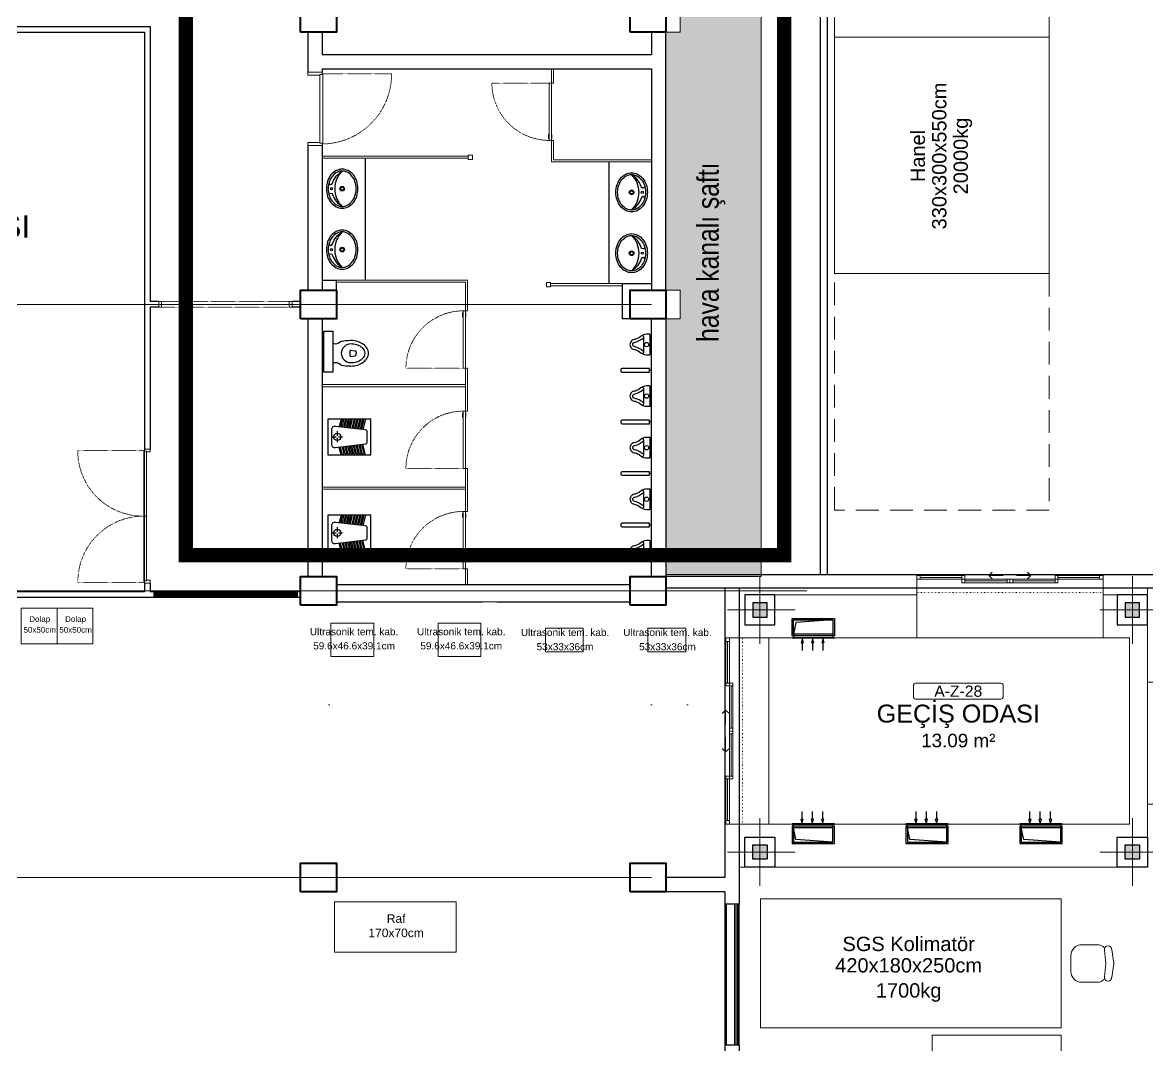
# Model space of a CAD drawing. Header units: centimetres. Extents: x 405464 to 563355, y 50011 to 66875.
# Drawn here: x 505060 to 506630, y 53285 to 54713 of the extents above; entities that cross this region are included whole.
import ezdxf
from ezdxf.enums import TextEntityAlignment as Align

# ---------------------------------------------------------------- set-up
doc = ezdxf.new("R2010")
doc.units = ezdxf.units.CM
for name, pattern in [('DASHDOT', [25.4, 12.7, -6.35, 0, -6.35]), ('DASHED2', [9.525, 6.35, -3.175]), ('DOT', [0.25, 0, -0.25])]:
    doc.linetypes.add(name, pattern=pattern)
doc.layers.get('0').update_dxf_attribs({"lineweight": 9})
doc.layers.add('-MH_Ad', color=1, linetype='Continuous', lineweight=9, true_color=0xff0000)
doc.layers.add('DV_alçıpanel_duvar_yeni', color=1, linetype='Continuous', lineweight=20, true_color=0xff0000)
for name, color, linetype, lineweight in [('0-KRCN-MİMARİ-220526', 8, 'Continuous', 9), ('A_Aks', 30, 'DASHDOT', 9), ('A_Arka', 8, 'Continuous', 9), ('A_Asma Tavan', 104, 'DOT', 9), ('A_Bölme-Ex', 33, 'Continuous', 13), ('A_celik', 1, 'Continuous', 25), ('A_Duvar-alçiplak', 3, 'Continuous', 30), ('A_Duvar-Ex', 2, 'Continuous', 30), ('A_Islak Hacim', 162, 'Continuous', 25), ('A_Kapı Doğrama-Ex', 32, 'Continuous', 15), ('A_Kolon', 6, 'Continuous', 40), ('A_Mahal', 254, 'Continuous', 9), ('D_Alcipan_YL', 13, 'BATTING', 13), ('D_Aluminyum', 140, 'Continuous', 18), ('M00_Mahal_No$0$MH_Alan', 51, 'Continuous', 9), ('MH_Alan', 51, 'Continuous', 9), ('TF_Cihaz', 20, 'Continuous', 13), ('TF_Mobilya', 142, 'Continuous', 9), ('TR_Genel', 251, 'Continuous', 9)]:
    doc.layers.add(name, color=color, linetype=linetype, lineweight=lineweight)
doc.layers.add('Em.K - FFU', color=2, linetype='Continuous')
doc.layers.add('TF_Cihaz_yazı', color=5, linetype='Continuous')
doc.styles.add('M00_Mahal_No$0$Kalin01', font='swissk.ttf')
doc.styles.add('M00_Mahal_No$0$Normal', font='swiss.ttf')
doc.styles.add('MAHAL', font='swissc.ttf')
doc.styles.add('MP_KAPI_POZ', font='arial.ttf')
doc.linetypes.add('BATTING', pattern='A,0.0001,-0.1,[134,ltypeshp.shx,S=0.1,R=0,X=-0.1,Y=0],-0.2,[134,ltypeshp.shx,S=0.1,R=180,X=0.1,Y=0],-0.1', length=0.4001)

# ---------------------------------------------------------------- blocks, each defined once
blk = doc.blocks.new('a_aks')
at = {"layer": 'A_Aks', "color": 8, "ltscale": 200}
for p, q in [((1130, 5308), (1130, -831.1)), ((1580, 5308), (1580, -831.1)), ((1630, 5308), (1630, -831.1)), ((2030, 5308), (2030, -831.1)), ((-743.4, 2057), (1580, 2057)), ((-743.4, 1657), (12633.6, 1657)), ((-743.4, 1257), (1580, 1257))]:
    blk.add_line(p, q, dxfattribs=at)
blk = doc.blocks.new('mahal')
at = {"color": 8, "style": 'MAHAL'}
blk.add_attdef('MAHALNO', text='', height=20, dxfattribs=at).set_placement((48.3, 6), align=Align.MIDDLE_LEFT)
blk = doc.blocks.new('mimari_yeni_durum')
at = {"layer": 'TR_Genel'}
h = blk.add_hatch(color=8, dxfattribs=at)
h.dxf.hatch_style = 1
h.paths.add_polyline_path([(1600, 2704), (1733, 2704), (1733, 1677), (1600, 1677), (1600, 2037), (1620, 2037), (1620, 2077), (1600, 2077), (1600, 2437), (1620, 2437), (1620, 2477), (1600, 2477)])
at = {"color": 8}
for p, q in [((1120, 2381), (1100, 2381)), ((1100, 2381), (1100, 2377)), ((1100, 2377), (1117, 2377)), ((1120, 2378), (1117, 2378)), ((1117, 2378), (1117, 2282)), ((1117, 2377), (1117, 2378)), ((1117, 2378), (1120, 2378)), ((1120, 2378), (1120, 2381)), ((1121, 2379), (1120, 2379)), ((1120, 2379), (1120, 2378)), ((1121, 2378), (1121, 2379)), ((1121, 2281), (1121, 2378)), ((1100, 2283), (1117, 2283)), ((1100, 2283), (1100, 2279)), ((1120, 2279), (1100, 2279)), ((1117, 2283), (1117, 2282)), ((1117, 2282), (1120, 2282)), ((1117, 2282), (1120, 2282)), ((1120, 2282), (1120, 2281)), ((1120, 2282), (1120, 2279)), ((1120, 2281), (1121, 2281)), ((1120, 2279), (1120, 2279)), ((871, 1852), (871, 1853)), ((871, 1853), (872, 1853)), ((872, 1855), (880, 1855)), ((872, 1852), (872, 1855)), ((872, 1853), (872, 1852)), ((880, 1855), (880, 1851)), ((871, 1670), (871, 1852)), ((872, 1852), (875, 1852)), ((875, 1852), (872, 1852)), ((875, 1852), (875, 1671)), ((875, 1851), (875, 1852)), ((880, 1851), (875, 1851)), ((871, 1761.5), (875, 1761.5)), ((872, 1670), (871, 1670)), ((875, 1671), (872, 1671)), ((872, 1671), (872, 1670)), ((875, 1671), (872, 1671)), ((872, 1671), (872, 1668)), ((872, 1668), (880, 1668)), ((872, 1668), (872, 1668)), ((880, 1672), (875, 1672)), ((875, 1672), (875, 1671)), ((880, 1672), (880, 1668))]:
    blk.add_line(p, q, dxfattribs=at)
at = {"color": 8, "linetype": 'DOT'}
for points in [[(1120, 2379), (1217, 2379)], [(872, 1853.1), (779.1, 1853.1)], [(872, 1668.9), (779.1, 1668.9)]]:
    blk.add_lwpolyline(points, dxfattribs=at)
for points in [[(1437, 2286, -0.414214), (1357, 2366), (1437, 2366)], [(1317, 2048, 0.414214), (1237, 1968), (1317, 1968)], [(1317, 1908, 0.414214), (1237, 1828), (1317, 1828)], [(1317, 1768, 0.414214), (1237, 1688), (1317, 1688)]]:
    blk.add_lwpolyline(points, format="xyb", dxfattribs=at)
at = {"color": 8, "ltscale": 10}
for points in [[(1437, 2366), (1437, 2286), (1440, 2286), (1440, 2366)], [(1317, 1968), (1317, 2048), (1320, 2048), (1320, 1968)], [(1317, 1828), (1317, 1908), (1320, 1908), (1320, 1828)], [(1317, 1688), (1317, 1768), (1320, 1768), (1320, 1688)]]:
    blk.add_lwpolyline(points, close=True, dxfattribs=at)
at = {"color": 8, "linetype": 'DOT'}
for centre, radius, start, end in [((1119.3, 2378.7), 97.7, 270.3491, 0.1699), ((869.7, 1852.2), 90.7, 179.4636, 270.799), ((870.6, 1669.9), 91.5, 89.7348, 180.6253)]:
    blk.add_arc(centre, radius, start, end, dxfattribs=at)
at = {"layer": 'A_Arka', "color": 8}
for points in [[(1437, 2288.8), (1436.2, 2288.8), (1436.2, 2294.2), (1437, 2294.2)], [(1440, 2288.8), (1440.8, 2288.8), (1440.8, 2294.2), (1440, 2294.2)], [(1317, 2045.2), (1316.2, 2045.2), (1316.2, 2039.8), (1317, 2039.8)], [(1320, 2045.2), (1320.8, 2045.2), (1320.8, 2039.8), (1320, 2039.8)], [(1317, 1905.2), (1316.2, 1905.2), (1316.2, 1899.8), (1317, 1899.8)], [(1320, 1905.2), (1320.8, 1905.2), (1320.8, 1899.8), (1320, 1899.8)], [(1317, 1765.2), (1316.2, 1765.2), (1316.2, 1759.8), (1317, 1759.8)], [(1320, 1765.2), (1320.8, 1765.2), (1320.8, 1759.8), (1320, 1759.8)]]:
    blk.add_lwpolyline(points, dxfattribs=at)
at = {"layer": 'A_Asma Tavan', "color": 8}
for p, q in [((1074, 2061), (896, 2061)), ((896, 2053), (1074, 2053))]:
    blk.add_line(p, q, dxfattribs=at)
at = {"layer": 'A_Bölme-Ex', "color": 8}
for p, q in [((1440, 2386), (1440, 2366)), ((1443, 2386), (1443, 2366)), ((1440, 2366), (1443, 2366)), ((1440, 2286), (1440, 2256)), ((1440, 2286), (1443, 2286)), ((1443, 2286), (1443, 2259)), ((1120, 2264), (1324, 2264)), ((1120, 2261), (1324, 2261)), ((1440, 2256), (1580, 2256)), ((1443, 2259), (1580, 2259)), ((1140, 2091), (1323, 2091)), ((1323, 2091), (1323, 2048)), ((1140, 2088), (1320, 2088)), ((1320, 2088), (1320, 2048)), ((1439, 2086), (1539, 2086)), ((1439, 2083), (1539, 2083)), ((1320, 2048), (1323, 2048)), ((1320, 1968), (1320, 1908)), ((1320, 1968), (1323, 1968)), ((1323, 1968), (1323, 1908)), ((1120, 1945), (1320, 1945)), ((1120, 1942), (1320, 1942)), ((1320, 1908), (1323, 1908)), ((1320, 1828), (1320, 1768)), ((1320, 1828), (1323, 1828)), ((1323, 1828), (1323, 1768)), ((1120, 1802), (1320, 1802)), ((1120, 1799), (1320, 1799)), ((1320, 1768), (1323, 1768)), ((1320, 1688), (1320, 1666)), ((1320, 1688), (1323, 1688)), ((1323, 1688), (1323, 1666))]:
    blk.add_line(p, q, dxfattribs=at)
for points in [[(1324, 2259.5), (1330, 2259.5), (1330, 2265.5), (1324, 2265.5)], [(1433, 2081.5), (1439, 2081.5), (1439, 2087.5), (1433, 2087.5)]]:
    blk.add_lwpolyline(points, close=True, dxfattribs=at)
at = {"layer": 'A_Duvar-alçiplak', "color": 8}
for p, q in [((1815, 2763), (1815, 1680)), ((1825, 2763), (1825, 1680)), ((50, 2445), (880, 2445)), ((50, 2437), (872, 2437)), ((872, 2437), (872, 1855)), ((880, 2445), (880, 2061)), ((1100, 2437), (1100, 2381)), ((1100, 2280), (1100, 2077)), ((892, 2061), (880, 2061)), ((1090, 2061), (1078, 2061)), ((880, 2053), (880, 1855)), ((892, 2053), (880, 2053)), ((1090, 2053), (1078, 2053)), ((1100, 2037), (1100, 1677)), ((872, 1668), (872, 1656)), ((880, 1668), (880, 1656)), ((1600, 1680), (2802.5, 1680)), ((872, 1656), (50, 1656)), ((885, 1656), (880, 1656)), ((885, 1656), (885, 1648)), ((1090, 1656), (1085, 1656)), ((1085, 1656), (1085, 1648)), ((1600, 1661.5), (2802.5, 1661.5)), ((1682, 1661.5), (1682, 1257)), ((1702, 1661.5), (1702, 1220)), ((885, 1648), (598, 1648)), ((1090, 1648), (1085, 1648)), ((1140, 1642), (1344, 1642)), ((1364, 1642), (1550, 1642)), ((1682, 1257), (1600, 1257)), ((1682, 1237), (1600, 1237)), ((1682, 1237), (1682, 1220)), ((1702, 1220), (1682, 1220)), ((1702, 1023), (1682, 1023)), ((1682, 1023), (1682, 877)), ((1702, 1023), (1702, 77))]:
    blk.add_line(p, q, dxfattribs=at)
at = {"layer": 'A_Duvar-Ex', "color": 8}
for p, q in [((1120, 2437), (1120, 2406)), ((1580, 2437), (1580, 2406)), ((1600, 2077), (1600, 2437)), ((1120, 2406), (1580, 2406)), ((1120, 2386), (1120, 2381)), ((1120, 2386), (1580, 2386)), ((1580, 2386), (1580, 2077)), ((1120, 2280), (1120, 2077)), ((1120, 2091), (1140, 2091)), ((1140, 2077), (1140, 2091)), ((1539, 2086), (1580, 2086)), ((1539, 2086), (1539, 2037)), ((1120, 2037), (1120, 1677)), ((1550, 2037), (1539, 2037)), ((1580, 1677), (1580, 2037)), ((1600, 2037), (1600, 1677)), ((1140, 1666), (1550, 1666))]:
    blk.add_line(p, q, dxfattribs=at)
at = {"layer": 'A_Islak Hacim', "color": 8}
for p, q in [((1180, 2261), (1180, 2091)), ((1520, 2256), (1520, 2086)), ((1577, 2015.3), (1572.6, 2015.3)), ((1578, 1987.8), (1578, 2014.3)), ((1572.6, 1986.8), (1577, 1986.8)), ((1537, 1965.5), (1537, 1964.5)), ((1577, 1967.5), (1539, 1967.5)), ((1577, 1962.5), (1577, 1967.5)), ((1580, 1965), (1577, 1965)), ((1539, 1962.5), (1577, 1962.5)), ((1577, 1943.3), (1572.6, 1943.3)), ((1578, 1915.8), (1578, 1942.3)), ((1572.6, 1914.8), (1577, 1914.8)), ((1146.6, 1897), (1143.9, 1886.2)), ((1180.6, 1897), (1176.9, 1882.2)), ((1537, 1893.5), (1537, 1892.5)), ((1577, 1895.5), (1539, 1895.5)), ((1539, 1890.5), (1577, 1890.5)), ((1577, 1890.5), (1577, 1895.5)), ((1580, 1893), (1577, 1893)), ((1134.4, 1872.1), (1139.8, 1872.1)), ((1141.1, 1879.9), (1141.1, 1873.6)), ((1141.1, 1870.8), (1141.1, 1864.5)), ((1142.7, 1872.1), (1148.3, 1872.1)), ((1577, 1871.3), (1572.6, 1871.3)), ((1578, 1843.8), (1578, 1870.3)), ((1146.6, 1847), (1143.9, 1857.8)), ((1180.6, 1847), (1176.9, 1861.8)), ((1572.6, 1842.8), (1577, 1842.8)), ((1577, 1823.5), (1539, 1823.5)), ((1577, 1818.5), (1577, 1823.5)), ((1537, 1821.5), (1537, 1820.5)), ((1539, 1818.5), (1577, 1818.5)), ((1580, 1821), (1577, 1821)), ((1577, 1799.3), (1572.6, 1799.3)), ((1578, 1771.8), (1578, 1798.3)), ((1146.6, 1763), (1143.9, 1752.2)), ((1180.6, 1763), (1176.9, 1748.2)), ((1572.6, 1770.8), (1577, 1770.8)), ((1141.1, 1745.9), (1141.1, 1739.6)), ((1537, 1749.5), (1537, 1748.5)), ((1577, 1751.5), (1539, 1751.5)), ((1539, 1746.5), (1577, 1746.5)), ((1577, 1746.5), (1577, 1751.5)), ((1580, 1749), (1577, 1749)), ((1134.4, 1738.1), (1139.8, 1738.1)), ((1141.1, 1736.8), (1141.1, 1730.5)), ((1142.7, 1738.1), (1148.3, 1738.1)), ((1180.6, 1713), (1176.9, 1727.8)), ((1146.6, 1713), (1143.9, 1723.8)), ((1577, 1727.3), (1572.6, 1727.3)), ((1578, 1699.8), (1578, 1726.3)), ((1572.6, 1698.8), (1577, 1698.8))]:
    blk.add_line(p, q, dxfattribs=at)
at = {"layer": 'A_Islak Hacim', "color": 8, "ltscale": 3}
for p, q in [((1146.8, 2005.3), (1142.9, 2003)), ((1159.2, 1993.1), (1166.3, 1992.4)), ((1159.2, 1984.5), (1166.3, 1985.2)), ((1167.6, 1990.9), (1167.6, 1988.8)), ((1167.6, 1986.7), (1167.6, 1988.8)), ((1146.8, 1972.3), (1142.9, 1974.6))]:
    blk.add_line(p, q, dxfattribs=at)
at = {"layer": 'A_Islak Hacim', "color": 8}
for points in [[(1148, 2245.7, 0.119068), (1139.8, 2243.8, 0.10477), (1132.4, 2237.8, 0.089357), (1127.7, 2229.2, 0.080856), (1126, 2218.5, 0.080856), (1127.7, 2207.8, 0.089357), (1132.4, 2199.2, 0.10477), (1139.8, 2193.2, 0.119068), (1148, 2191.2, 0.119068), (1156.2, 2193.2, 0.10477), (1163.6, 2199.2, 0.089357), (1168.3, 2207.8, 0.080856), (1170, 2218.5, 0.080856), (1168.3, 2229.2, 0.089357), (1163.6, 2237.8, 0.10477), (1156.2, 2243.8, 0.119068)], [(1148, 2243.2, 0.119068), (1141, 2241.6, 0.10477), (1134.4, 2236.2, 0.089357), (1130.1, 2228.4, 0.080856), (1128.5, 2218.5, 0.080856), (1130.1, 2208.6, 0.089357), (1134.4, 2200.8, 0.10477), (1141, 2195.4, 0.119068), (1148, 2193.7, 0.119068), (1155, 2195.4, 0.10477), (1161.6, 2200.8, 0.089357), (1165.9, 2208.6, 0.080856), (1167.5, 2218.5, 0.080856), (1165.9, 2228.4, 0.089357), (1161.6, 2236.2, 0.10477), (1155, 2241.6, 0.119068)], [(1552, 2240.8, -0.119068), (1560.2, 2238.8, -0.10477), (1567.6, 2232.8, -0.089357), (1572.3, 2224.2, -0.080856), (1574, 2213.5, -0.080856), (1572.3, 2202.8, -0.089357), (1567.6, 2194.2, -0.10477), (1560.2, 2188.2, -0.119068), (1552, 2186.3, -0.119068), (1543.8, 2188.2, -0.10477), (1536.4, 2194.2, -0.089357), (1531.7, 2202.8, -0.080856), (1530, 2213.5, -0.080856), (1531.7, 2224.2, -0.089357), (1536.4, 2232.8, -0.10477), (1543.8, 2238.8, -0.119068)], [(1552, 2238.3, -0.119068), (1559, 2236.6, -0.10477), (1565.6, 2231.2, -0.089357), (1569.9, 2223.4, -0.080856), (1571.5, 2213.5, -0.080856), (1569.9, 2203.6, -0.089357), (1565.6, 2195.8, -0.10477), (1559, 2190.4, -0.119068), (1552, 2188.8, -0.119068), (1545, 2190.4, -0.10477), (1538.4, 2195.8, -0.089357), (1534.1, 2203.6, -0.080856), (1532.5, 2213.5, -0.080856), (1534.1, 2223.4, -0.089357), (1538.4, 2231.2, -0.10477), (1545, 2236.6, -0.119068)], [(1148, 2160.7, 0.119068), (1139.8, 2158.8, 0.10477), (1132.4, 2152.8, 0.089357), (1127.7, 2144.2, 0.080856), (1126, 2133.5, 0.080856), (1127.7, 2122.8, 0.089357), (1132.4, 2114.2, 0.10477), (1139.8, 2108.2, 0.119068), (1148, 2106.2, 0.119068), (1156.2, 2108.2, 0.10477), (1163.6, 2114.2, 0.089357), (1168.3, 2122.8, 0.080856), (1170, 2133.5, 0.080856), (1168.3, 2144.2, 0.089357), (1163.6, 2152.8, 0.10477), (1156.2, 2158.8, 0.119068)], [(1148, 2158.2, 0.119068), (1141, 2156.6, 0.10477), (1134.4, 2151.2, 0.089357), (1130.1, 2143.4, 0.080856), (1128.5, 2133.5, 0.080856), (1130.1, 2123.6, 0.089357), (1134.4, 2115.8, 0.10477), (1141, 2110.4, 0.119068), (1148, 2108.7, 0.119068), (1155, 2110.4, 0.10477), (1161.6, 2115.8, 0.089357), (1165.9, 2123.6, 0.080856), (1167.5, 2133.5, 0.080856), (1165.9, 2143.4, 0.089357), (1161.6, 2151.2, 0.10477), (1155, 2156.6, 0.119068)], [(1552, 2155.8, -0.119068), (1560.2, 2153.8, -0.10477), (1567.6, 2147.8, -0.089357), (1572.3, 2139.2, -0.080856), (1574, 2128.5, -0.080856), (1572.3, 2117.8, -0.089357), (1567.6, 2109.2, -0.10477), (1560.2, 2103.2, -0.119068), (1552, 2101.3, -0.119068), (1543.8, 2103.2, -0.10477), (1536.4, 2109.2, -0.089357), (1531.7, 2117.8, -0.080856), (1530, 2128.5, -0.080856), (1531.7, 2139.2, -0.089357), (1536.4, 2147.8, -0.10477), (1543.8, 2153.8, -0.119068)], [(1552, 2153.3, -0.119068), (1559, 2151.6, -0.10477), (1565.6, 2146.2, -0.089357), (1569.9, 2138.4, -0.080856), (1571.5, 2128.5, -0.080856), (1569.9, 2118.6, -0.089357), (1565.6, 2110.8, -0.10477), (1559, 2105.4, -0.119068), (1552, 2103.8, -0.119068), (1545, 2105.4, -0.10477), (1538.4, 2110.8, -0.089357), (1534.1, 2118.6, -0.080856), (1532.5, 2128.5, -0.080856), (1534.1, 2138.4, -0.089357), (1538.4, 2146.2, -0.10477), (1545, 2151.6, -0.119068)], [(1133, 1862.1, 0.449642), (1138.6, 1857.2), (1180.4, 1862.2, 0.379651), (1183, 1865.2), (1183, 1878.8, 0.379651), (1180.4, 1881.8), (1138.6, 1886.8, 0.449642), (1133, 1881.9)], [(1133, 1728.1, 0.449642), (1138.6, 1723.2), (1180.4, 1728.2, 0.379651), (1183, 1731.2), (1183, 1744.8, 0.379651), (1180.4, 1747.8), (1138.6, 1752.8, 0.449642), (1133, 1747.9)]]:
    blk.add_lwpolyline(points, format="xyb", close=True, dxfattribs=at)
for points in [[(1129.5, 2226.5, 0.795694), (1134.6, 2226.5, -0.172994), (1148, 2243.2, -0.172994)], [(1570.5, 2221.5, -0.795694), (1565.4, 2221.5, 0.172994), (1552, 2238.3, 0.172994)], [(1129.5, 2210.5, -0.795694), (1134.6, 2210.5, 0.172994), (1148, 2193.7, 0.172994)], [(1570.5, 2205.5, 0.795694), (1565.4, 2205.5, -0.172994), (1552, 2188.8, -0.172994)], [(1129.5, 2141.5, 0.795694), (1134.6, 2141.5, -0.172994), (1148, 2158.2, -0.172994)], [(1570.5, 2136.5, -0.795694), (1565.4, 2136.5, 0.172994), (1552, 2153.3, 0.172994)], [(1129.5, 2125.5, -0.795694), (1134.6, 2125.5, 0.172994), (1148, 2108.7, 0.172994)], [(1570.5, 2120.5, 0.795694), (1565.4, 2120.5, -0.172994), (1552, 2103.8, -0.172994)], [(1572.6, 2015.3, 0.176543), (1564.9, 2012.4, -0.10376), (1556.8, 2008.1, 0.414214), (1549.7, 2001, 0.414214), (1556.8, 1993.9, -0.10376), (1564.9, 1989.6, 0.176543), (1572.6, 1986.8)], [(1568, 1991.9, 0.12243), (1556.8, 1997.9, -0.414214), (1553.7, 2001, -0.414214), (1556.8, 2004.1, 0.12243), (1568, 2010.1, 0.274464)], [(1566.6, 2013.7, -0.35204), (1568.3, 2013.1, -0.014112), (1568.5, 2011.1, -0.011619), (1568.7, 2006.9, -0.00824), (1568.8, 2001, -0.00824), (1568.7, 1995.1, -0.011619), (1568.5, 1990.9, -0.014112), (1568.3, 1988.9, -0.35204), (1566.6, 1988.3)], [(1572.6, 1943.3, 0.176543), (1564.9, 1940.4, -0.10376), (1556.8, 1936.1, 0.414214), (1549.7, 1929, 0.414214), (1556.8, 1921.9, -0.10376), (1564.9, 1917.6, 0.176543), (1572.6, 1914.8)], [(1568, 1919.9, 0.12243), (1556.8, 1925.9, -0.414214), (1553.7, 1929, -0.414214), (1556.8, 1932.1, 0.12243), (1568, 1938.1, 0.274464)], [(1566.6, 1941.7, -0.35204), (1568.3, 1941.1, -0.014112), (1568.5, 1939.1, -0.011619), (1568.7, 1934.9, -0.00824), (1568.8, 1929, -0.00824), (1568.7, 1923.1, -0.011619), (1568.5, 1918.9, -0.014112), (1568.3, 1916.9, -0.35204), (1566.6, 1916.3)], [(1147.8, 1885.7), (1150.1, 1894.8, 0.845474), (1148.1, 1895.2), (1145.8, 1886)], [(1151.7, 1885.3), (1154.1, 1894.8, 0.845474), (1152.1, 1895.2), (1149.7, 1885.5)], [(1155.5, 1884.8), (1158.1, 1894.8, 0.845474), (1156.1, 1895.2), (1153.6, 1885)], [(1159.4, 1884.3), (1162.1, 1894.8, 0.845474), (1160.1, 1895.2), (1157.5, 1884.6)], [(1163.3, 1883.9), (1166.1, 1894.8, 0.845474), (1164.1, 1895.2), (1161.4, 1884.1)], [(1167.2, 1883.4), (1170.1, 1894.8, 0.845474), (1168.1, 1895.2), (1165.2, 1883.6)], [(1171.1, 1882.9), (1174.1, 1894.8, 0.845474), (1172.1, 1895.2), (1169.1, 1883.2)], [(1175, 1882.5), (1178.1, 1894.8, 0.845474), (1176.1, 1895.2), (1173, 1882.7)], [(1572.6, 1871.3, 0.176543), (1564.9, 1868.4, -0.10376), (1556.8, 1864.1, 0.414214), (1549.7, 1857, 0.414214), (1556.8, 1849.9, -0.10376), (1564.9, 1845.6, 0.176543), (1572.6, 1842.8)], [(1566.6, 1869.7, -0.35204), (1568.3, 1869.1, -0.014112), (1568.5, 1867.1, -0.011619), (1568.7, 1862.9, -0.00824), (1568.8, 1857, -0.00824), (1568.7, 1851.1, -0.011619), (1568.5, 1846.9, -0.014112), (1568.3, 1844.9, -0.35204), (1566.6, 1844.3)], [(1147.8, 1858.3), (1150.1, 1849.2, -0.845474), (1148.1, 1848.8), (1145.8, 1858)], [(1151.7, 1858.7), (1154.1, 1849.2, -0.845474), (1152.1, 1848.8), (1149.7, 1858.5)], [(1155.5, 1859.2), (1158.1, 1849.2, -0.845474), (1156.1, 1848.8), (1153.6, 1859)], [(1159.4, 1859.7), (1162.1, 1849.2, -0.845474), (1160.1, 1848.8), (1157.5, 1859.4)], [(1163.3, 1860.1), (1166.1, 1849.2, -0.845474), (1164.1, 1848.8), (1161.4, 1859.9)], [(1167.2, 1860.6), (1170.1, 1849.2, -0.845474), (1168.1, 1848.8), (1165.2, 1860.4)], [(1171.1, 1861.1), (1174.1, 1849.2, -0.845474), (1172.1, 1848.8), (1169.1, 1860.8)], [(1175, 1861.5), (1178.1, 1849.2, -0.845474), (1176.1, 1848.8), (1173, 1861.3)], [(1568, 1847.9, 0.12243), (1556.8, 1853.9, -0.414214), (1553.7, 1857, -0.414214), (1556.8, 1860.1, 0.12243), (1568, 1866.1, 0.274464)], [(1572.6, 1799.3, 0.176543), (1564.9, 1796.4, -0.10376), (1556.8, 1792.1, 0.414214), (1549.7, 1785, 0.414214), (1556.8, 1777.9, -0.10376), (1564.9, 1773.6, 0.176543), (1572.6, 1770.8)], [(1568, 1775.9, 0.12243), (1556.8, 1781.9, -0.414214), (1553.7, 1785, -0.414214), (1556.8, 1788.1, 0.12243), (1568, 1794.1, 0.274464)], [(1566.6, 1797.7, -0.35204), (1568.3, 1797.1, -0.014112), (1568.5, 1795.1, -0.011619), (1568.7, 1790.9, -0.00824), (1568.8, 1785, -0.00824), (1568.7, 1779.1, -0.011619), (1568.5, 1774.9, -0.014112), (1568.3, 1772.9, -0.35204), (1566.6, 1772.3)], [(1147.8, 1751.7), (1150.1, 1760.8, 0.845474), (1148.1, 1761.2), (1145.8, 1752)], [(1151.7, 1751.3), (1154.1, 1760.8, 0.845474), (1152.1, 1761.2), (1149.7, 1751.5)], [(1155.5, 1750.8), (1158.1, 1760.8, 0.845474), (1156.1, 1761.2), (1153.6, 1751)], [(1159.4, 1750.3), (1162.1, 1760.8, 0.845474), (1160.1, 1761.2), (1157.5, 1750.6)], [(1163.3, 1749.9), (1166.1, 1760.8, 0.845474), (1164.1, 1761.2), (1161.4, 1750.1)], [(1167.2, 1749.4), (1170.1, 1760.8, 0.845474), (1168.1, 1761.2), (1165.2, 1749.6)], [(1171.1, 1748.9), (1174.1, 1760.8, 0.845474), (1172.1, 1761.2), (1169.1, 1749.2)], [(1175, 1748.5), (1178.1, 1760.8, 0.845474), (1176.1, 1761.2), (1173, 1748.7)], [(1175, 1727.5), (1178.1, 1715.2, -0.845474), (1176.1, 1714.8), (1173, 1727.3)], [(1147.8, 1724.3), (1150.1, 1715.2, -0.845474), (1148.1, 1714.8), (1145.8, 1724)], [(1151.7, 1724.7), (1154.1, 1715.2, -0.845474), (1152.1, 1714.8), (1149.7, 1724.5)], [(1155.5, 1725.2), (1158.1, 1715.2, -0.845474), (1156.1, 1714.8), (1153.6, 1725)], [(1159.4, 1725.7), (1162.1, 1715.2, -0.845474), (1160.1, 1714.8), (1157.5, 1725.4)], [(1163.3, 1726.1), (1166.1, 1715.2, -0.845474), (1164.1, 1714.8), (1161.4, 1725.9)], [(1167.2, 1726.6), (1170.1, 1715.2, -0.845474), (1168.1, 1714.8), (1165.2, 1726.4)], [(1171.1, 1727.1), (1174.1, 1715.2, -0.845474), (1172.1, 1714.8), (1169.1, 1726.8)], [(1572.6, 1727.3, 0.176543), (1564.9, 1724.4, -0.10376), (1556.8, 1720.1, 0.414214), (1549.7, 1713, 0.414214), (1556.8, 1705.9, -0.10376), (1564.9, 1701.6, 0.176543), (1572.6, 1698.8)], [(1568, 1703.9, 0.12243), (1556.8, 1709.9, -0.414214), (1553.7, 1713, -0.414214), (1556.8, 1716.1, 0.12243), (1568, 1722.1, 0.274464)], [(1566.6, 1725.7, -0.35204), (1568.3, 1725.1, -0.014112), (1568.5, 1723.1, -0.011619), (1568.7, 1718.9, -0.00824), (1568.8, 1713, -0.00824), (1568.7, 1707.1, -0.011619), (1568.5, 1702.9, -0.014112), (1568.3, 1700.9, -0.35204), (1566.6, 1700.3)]]:
    blk.add_lwpolyline(points, format="xyb", dxfattribs=at)
at = {"layer": 'A_Islak Hacim', "color": 8, "ltscale": 0.5}
blk.add_lwpolyline([(1135, 2019.6), (1135, 1962.5), (1122.6, 1962.5), (1122.6, 2019.6)], close=True, dxfattribs=at)
at = {"layer": 'A_Islak Hacim', "color": 8}
for points in [[(1128, 1897), (1128, 1847), (1188, 1847), (1188, 1897)], [(1128, 1763), (1128, 1713), (1188, 1713), (1188, 1763)]]:
    blk.add_lwpolyline(points, close=True, dxfattribs=at)
for centre, radius in [((1133.1, 2218.5), 1.5), ((1148, 2218.5), 3.25), ((1148, 2218.5), 2.25), ((1552, 2213.5), 3.25), ((1552, 2213.5), 2.25), ((1566.9, 2213.5), 1.5), ((1148, 2133.5), 3.25), ((1148, 2133.5), 2.25), ((1133.1, 2133.5), 1.5), ((1552, 2128.5), 3.25), ((1552, 2128.5), 2.25), ((1566.9, 2128.5), 1.5), ((1573, 2001), 3), ((1573, 1929), 3), ((1141.2, 1872), 5), ((1573, 1857), 3), ((1573, 1785), 3), ((1141.2, 1738), 5), ((1573, 1713), 3)]:
    blk.add_circle(centre, radius, dxfattribs=at)
for centre, radius, start, end in [((1172.4, 2218.5), 34.8, 134.5864, 225.4136), ((1527.6, 2213.5), 34.8, 314.5864, 45.4136), ((1172.4, 2133.5), 34.8, 134.5864, 225.4136), ((1527.6, 2128.5), 34.8, 314.5864, 45.4136), ((1577, 2014.3), 1, 0, 90), ((1577, 1987.8), 1, 270, 0), ((1539, 1965.5), 2, 90, 180), ((1539, 1964.5), 2, 180, 270), ((1577, 1942.3), 1, 0, 90), ((1577, 1915.8), 1, 270, 0), ((1539, 1893.5), 2, 90, 180), ((1539, 1892.5), 2, 180, 270), ((1577, 1870.3), 1, 0, 90), ((1577, 1843.8), 1, 270, 0), ((1539, 1821.5), 2, 90, 180), ((1539, 1820.5), 2, 180, 270), ((1577, 1798.3), 1, 0, 90), ((1577, 1771.8), 1, 270, 0), ((1539, 1749.5), 2, 90, 180), ((1539, 1748.5), 2, 180, 270), ((1577, 1726.3), 1, 0, 90), ((1577, 1699.8), 1, 270, 0)]:
    blk.add_arc(centre, radius, start, end, dxfattribs=at)
at = {"layer": 'A_Islak Hacim', "color": 8, "ltscale": 3}
for centre, radius, start, end in [((1139, 2009.9), 7.87, 239.5698, 300.0732), ((1160.9, 1927.7), 78.8, 90.7773, 100.282), ((1159.8, 1988.8), 13, 90, 270), ((1159.8, 1971.5), 35.1, 73.6118, 90), ((1159.8, 1971.5), 30.3, 73.6118, 90), ((1162.3, 1980), 21.5, 54.6252, 73.6118), ((1162.3, 1980), 26.2, 54.6252, 73.6118), ((1166.2, 1985.4), 14.8, 30.2593, 54.6252), ((1166.2, 1985.4), 19.6, 30.2593, 54.6252), ((1172, 1988.8), 12.8, 0, 30.2593), ((1178.5, 1988.8), 19.9, 174.0625, 180), ((1178.5, 1988.8), 19.9, 180, 185.9375), ((1169.2, 1989.8), 10.6, 165.9055, 174.0625), ((1169.2, 1987.8), 10.6, 185.9375, 194.0945), ((1163.4, 1991.2), 4.59, 148.7773, 165.9055), ((1163.4, 1986.4), 4.59, 194.0945, 211.2227), ((1159.8, 1993.4), 0.423, 90, 148.7773), ((1159.8, 1984.2), 0.423, 211.2227, 270), ((1166.1, 1990.9), 1.5, 0, 84.1495), ((1166.1, 1986.7), 1.5, 275.8505, 0), ((1162.3, 1997.6), 21.5, 286.3882, 305.3748), ((1166.2, 1992.2), 14.8, 305.3748, 329.7407), ((1166.2, 1992.2), 19.6, 305.3748, 329.7407), ((1172, 1988.8), 8.05, 0, 30.2593), ((1172, 1988.8), 8.05, 329.7407, 0), ((1172, 1988.8), 12.8, 329.7407, 0), ((1138.9, 1967.6), 8, 60.1887, 119.5568), ((1160.9, 2049.9), 78.8, 259.718, 269.2227), ((1159.8, 2006.1), 30.3, 270, 286.3882), ((1159.8, 2006.1), 35.1, 270, 286.3882), ((1162.3, 1997.6), 26.2, 286.3882, 305.3748)]:
    blk.add_arc(centre, radius, start, end, dxfattribs=at)
at = {"layer": 'A_Kapı Doğrama-Ex', "color": 8}
for points in [[(892, 2061), (896, 2061), (896, 2053), (892, 2053)], [(1074, 2061), (1078, 2061), (1078, 2053), (1074, 2053)]]:
    blk.add_lwpolyline(points, close=True, dxfattribs=at)
at = {"layer": 'A_Kolon', "color": 8}
for points in [[(1090, 2437), (1090, 2477), (1140, 2477), (1140, 2437), (1090, 2437)], [(1550, 2437), (1550, 2477), (1600, 2477), (1600, 2437), (1550, 2437)], [(1090, 2037), (1090, 2077), (1140, 2077), (1140, 2037), (1090, 2037)], [(1550, 2037), (1550, 2077), (1600, 2077), (1600, 2037), (1550, 2037)], [(1090, 1637), (1090, 1677), (1140, 1677), (1140, 1637), (1090, 1637)], [(1550, 1637), (1550, 1677), (1600, 1677), (1600, 1637), (1550, 1637)], [(1090, 1237), (1090, 1277), (1140, 1277), (1140, 1237), (1090, 1237)], [(1550, 1237), (1550, 1277), (1600, 1277), (1600, 1237), (1550, 1237)]]:
    blk.add_lwpolyline(points, dxfattribs=at)
at = {"layer": 'TR_Genel', "color": 8}
blk.add_lwpolyline([(1600, 2704), (1733, 2704), (1733, 1677), (1600, 1677), (1600, 2037), (1620, 2037), (1620, 2077), (1600, 2077), (1600, 2437), (1620, 2437), (1620, 2477), (1600, 2477), (1600, 2704)], dxfattribs=at)
at = {"layer": 'A_Aks', "color": 8}
blk.add_blockref('a_aks', (0, 0), dxfattribs=at)
at = {"layer": 'A_Mahal', "color": 8}
ref = blk.add_blockref('mahal', (1667.6, 1932.3), dxfattribs=dict(at, xscale=1.500000000000046, yscale=1.500000000000046, zscale=1.500000000000046, rotation=90))
ref.add_attrib('MAHALNO', 'hava kanalı şaftı', dxfattribs={"layer": '0', "color": 1, "height": 30, "rotation": 90, "style": 'MAHAL'}).set_placement((1658.6, 2004.7), align=Align.MIDDLE_LEFT)
blk = doc.blocks.new('görüş_sis_üretim_alanı')
at = {"color": 8}
for p, q in [((571.4, 1106.2), (550.2, 1106.2)), ((592.1, 1099.5), (595.2, 1080)), ((535.2, 1091.2), (535.2, 1068.8)), ((584, 1079.9), (582.1, 1098.6)), ((583.9, 1079.9), (582.1, 1098.6)), ((582.1, 1061.3), (584, 1079.9)), ((582.1, 1061.3), (583.9, 1079.9)), ((595.2, 1079.9), (592.1, 1060.3)), ((595.2, 1080), (595.2, 1080)), ((595.2, 1080), (595.2, 1079.9)), ((595.2, 1079.9), (595.2, 1079.9)), ((595.2, 1079.9), (595.2, 1079.9)), ((550.2, 1053.8), (565.3, 1053.8)), ((565.3, 1053.8), (571.4, 1053.8))]:
    blk.add_line(p, q, dxfattribs=at)
for centre, start, end in [((550.2, 1091.2), 89.9358, 179.9358), ((571.4, 1091.2), 42.9893, 90.047), ((550.2, 1068.8), 180.0642, 270.0642), ((571.4, 1068.8), 269.9532, 316.7734)]:
    blk.add_arc(centre, 15, start, end, dxfattribs=at)
for centre, major_axis, start_param, end_param in [((587, 1099.5), (-5.07, 0), -1.570796, 0), ((587.1, 1099.5), (-5.07, 0), -0.386815, 0), ((587.1, 1099.5), (-5.07, 0), 0, 0.193216), ((587, 1099.5), (-5.07, 0), 0, 0.193216), ((587, 1099.5), (-5.07, 0), 3.141593, 4.712389), ((587.1, 1060.3), (5.07, 0), 2.948377, 3.141593), ((587, 1060.3), (5.07, 0), 2.948377, 3.141593), ((587.1, 1060.3), (5.07, 0), -3.141593, -2.777625), ((587, 1060.3), (5.07, 0), 3.141593, 4.712389), ((587, 1060.3), (5.07, 0), -1.570796, 0)]:
    blk.add_ellipse(centre, major_axis=major_axis, ratio=0.992782, start_param=start_param, end_param=end_param, dxfattribs=at)
at = {"layer": 'TF_Cihaz', "color": 8}
for points in [[(521.7, 990), (521.7, 1170), (101.7, 1170), (101.7, 990)], [(521.7, 910), (521.7, 980), (341.7, 980), (341.7, 910)]]:
    blk.add_lwpolyline(points, close=True, dxfattribs=at)
at = {"layer": 'TF_Mobilya', "color": 8}
blk.add_lwpolyline([(712, 1302.5), (712, 1472.5), (642, 1472.5), (642, 1302.5)], close=True, dxfattribs=at)
at = {"layer": 'TF_Cihaz_yazı', "color": 8, "style": 'MP_KAPI_POZ'}
for s, p in [('SGS Kolimatör', (308.7, 1107.3)), ('420x180x250cm', (308.7, 1077.4)), ('1700kg', (308.7, 1042.4))]:
    blk.add_text(s, height=20, dxfattribs=at).set_placement(p, align=Align.MIDDLE_CENTER)
blk = doc.blocks.new('M00_Mahal_No$0$MHL')
at = {"color": 0, "linetype": 'ByBlock', "lineweight": -2}
blk.add_lwpolyline([(-100, -5), (-100, -30, 0.414214), (-95, -35), (95, -35, 0.414214), (100, -30), (100, -5, 0.414214), (95, 0), (-95, 0, 0.414214)], format="xyb", close=True, dxfattribs=at)
for tag, height, style, p in [('MAHALNO', 25, 'M00_Mahal_No$0$Kalin01', (0, -17.5)), ('MAHALADI', 40, 'M00_Mahal_No$0$Normal', (0, -67.5))]:
    blk.add_attdef(tag, text='', height=height, dxfattribs=dict(at, style=style)).set_placement(p, align=Align.MIDDLE_CENTER)
at = {"layer": 'M00_Mahal_No$0$MH_Alan', "style": 'M00_Mahal_No$0$Normal'}
blk.add_attdef('ALAN', text='', height=40, dxfattribs=at).set_placement((0, -127.5), align=Align.MIDDLE_CENTER)
blk = doc.blocks.new('A$C17b1b0ad')
at = {"layer": 'MH_Alan', "color": 8}
for points in [[(50, 1656), (872, 1656), (872, 2437), (50, 2437)], [(1743.5, 1591.5), (2247, 1591.5), (2247, 1331.5), (1743.5, 1331.5)]]:
    blk.add_lwpolyline(points, close=True, dxfattribs=at)
for points in [[(1682, 877), (1682, 1237), (1550, 1237), (1550, 1277), (1600, 1277), (1600, 1257), (1682, 1257), (1682, 1661.5), (1600, 1661.5), (1600, 1637), (1550, 1637), (1550, 1642), (1140, 1642), (1140, 1637), (1090, 1637), (1090, 1648), (50, 1648), (50, 57)], [(3656.5, 88), (3656.5, 1645.5), (3656.5, 1645.5), (3656.5, 1661.5), (2857.5, 1661.5), (2857.5, 1632.8), (2802.5, 1632.8), (2802.5, 1661.5), (2272, 1661.5), (2272, 1271.5), (1702, 1271.5), (1702, 950)]]:
    blk.add_lwpolyline(points, dxfattribs=at)
at = {"layer": '-MH_Ad', "color": 8}
ref = blk.add_blockref('M00_Mahal_No$0$MHL', (414.3, 2218.6), dxfattribs=dict(at, xscale=0.7839999999999999, yscale=0.7839999999999999, zscale=0.7839999999999999))
ref.add_attrib('MAHALNO', 'B-Z31', dxfattribs={"layer": '0', "color": 0, "linetype": 'ByBlock', "lineweight": -2, "height": 19.6, "style": 'M00_Mahal_No$0$Kalin01'}).set_placement((414.3, 2204.9), align=Align.MIDDLE_CENTER)
ref.add_attrib('MAHALADI', 'ÇALDIRAN TOPLANTI ODASI', dxfattribs={"layer": '0', "color": 0, "linetype": 'ByBlock', "lineweight": -2, "height": 31.36, "style": 'M00_Mahal_No$0$Normal'}).set_placement((414.3, 2165.7), align=Align.MIDDLE_CENTER)
ref.add_attrib('ALAN', '64.20 m²', dxfattribs={"layer": 'M00_Mahal_No$0$MH_Alan', "height": 23.52, "style": 'M00_Mahal_No$0$Normal'}).set_placement((414.3, 2118.6), align=Align.MIDDLE_CENTER)
ref = blk.add_blockref('M00_Mahal_No$0$MHL', (2008, 1528.1), dxfattribs=dict(at, xscale=0.6272, yscale=0.6272, zscale=0.6272))
ref.add_attrib('MAHALNO', 'A-Z-28', dxfattribs={"layer": '0', "color": 0, "linetype": 'ByBlock', "lineweight": -2, "height": 15.68, "style": 'M00_Mahal_No$0$Kalin01'}).set_placement((2008, 1517.1), align=Align.MIDDLE_CENTER)
ref.add_attrib('MAHALADI', 'GEÇİŞ ODASI', dxfattribs={"layer": '0', "color": 0, "linetype": 'ByBlock', "lineweight": -2, "height": 25.088, "style": 'M00_Mahal_No$0$Normal'}).set_placement((2008, 1485.8), align=Align.MIDDLE_CENTER)
ref.add_attrib('ALAN', '13.09 m²', dxfattribs={"layer": 'M00_Mahal_No$0$MH_Alan', "height": 18.82, "style": 'M00_Mahal_No$0$Normal'}).set_placement((2008, 1448.2), align=Align.MIDDLE_CENTER)
blk = doc.blocks.new('duvarlar')
h = blk.add_hatch(color=8)
h.dxf.hatch_style = 1
h.paths.add_polyline_path([(1741, 1620.5), (1741, 1640.5), (1721, 1640.5), (1721, 1620.5)])
h = blk.add_hatch(color=8)
h.dxf.hatch_style = 1
h.paths.add_polyline_path([(2261, 1620.5), (2261, 1640.5), (2241, 1640.5), (2241, 1620.5)])
h = blk.add_hatch(color=8)
h.dxf.hatch_style = 1
h.paths.add_polyline_path([(1741, 1302.5), (1741, 1282.5), (1721, 1282.5), (1721, 1302.5)])
h = blk.add_hatch(color=8)
h.dxf.hatch_style = 1
h.paths.add_polyline_path([(2261, 1302.5), (2261, 1282.5), (2241, 1282.5), (2241, 1302.5)])
at = {"layer": 'A_Aks', "color": 8, "ltscale": 10}
for points in [[(1731, 1583.2), (1731, 1677.8)], [(2251, 1583.2), (2251, 1677.8)], [(1685.7, 1630.5), (1780.3, 1630.5)], [(2205.7, 1630.5), (2300.3, 1630.5)], [(1731, 1339.8), (1731, 1245.2)], [(2251, 1339.8), (2251, 1245.2)], [(1685.7, 1292.5), (1780.3, 1292.5)], [(2205.7, 1292.5), (2300.3, 1292.5)]]:
    blk.add_lwpolyline(points, dxfattribs=at)
at = {"layer": 'A_celik', "color": 8}
for points in [[(1752, 1609.5), (1752, 1651.5), (1710, 1651.5), (1710, 1609.5)], [(2272, 1609.5), (2272, 1651.5), (2230, 1651.5), (2230, 1609.5)], [(1741, 1620.5), (1741, 1640.5), (1721, 1640.5), (1721, 1620.5)], [(2261, 1620.5), (2261, 1640.5), (2241, 1640.5), (2241, 1620.5)], [(1752, 1313.5), (1752, 1271.5), (1710, 1271.5), (1710, 1313.5)], [(2272, 1313.5), (2272, 1271.5), (2230, 1271.5), (2230, 1313.5)], [(1741, 1302.5), (1741, 1282.5), (1721, 1282.5), (1721, 1302.5)], [(2261, 1302.5), (2261, 1282.5), (2241, 1282.5), (2241, 1302.5)]]:
    blk.add_lwpolyline(points, close=True, dxfattribs=at)
at = {"layer": 'D_Alcipan_YL', "color": 8, "linetype": 'BATTING', "ltscale": 4}
for p, q in [((885, 1652), (1085, 1652)), ((1697.5, 1023), (1697.5, 1220))]:
    blk.add_line(p, q, dxfattribs=at)
at = {"layer": 'D_Aluminyum', "color": 8}
for p, q in [((2050.7, 1678.7), (2055.5, 1683.4)), ((2109.3, 1678.7), (2104.5, 1683.4)), ((1955, 1678.5), (2017, 1678.5)), ((2013, 1673.5), (1955, 1673.5)), ((2013, 1678.5), (2013, 1673.5)), ((2013, 1673.5), (2013, 1678.5)), ((2013, 1673.5), (2080, 1673.5)), ((2013, 1668.5), (2013, 1673.5)), ((2013, 1673.5), (2017, 1673.5)), ((2080, 1668.5), (2013, 1668.5)), ((2017, 1678.5), (2017, 1668.5)), ((2070.8, 1678.7), (2050.7, 1678.7)), ((2050.7, 1678.7), (2055.3, 1674)), ((2076, 1668.5), (2076, 1673.5)), ((2080, 1668.5), (2076, 1668.5)), ((2080, 1673.5), (2080, 1668.5)), ((2143, 1673.5), (2080, 1673.5)), ((2080, 1673.5), (2080, 1668.5)), ((2080, 1673.5), (2084, 1673.5)), ((2080, 1668.5), (2147, 1668.5)), ((2084, 1673.5), (2084, 1668.5)), ((2089.2, 1678.7), (2109.3, 1678.7)), ((2109.3, 1678.7), (2104.7, 1674)), ((2143, 1678.5), (2143, 1673.5)), ((2143, 1678.5), (2205, 1678.5)), ((2143, 1678.5), (2147, 1678.5)), ((2143, 1673.5), (2205, 1673.5)), ((2143, 1668.5), (2143, 1673.5)), ((2147, 1668.5), (2143, 1668.5)), ((2147, 1678.5), (2147, 1673.5)), ((2147, 1668.5), (2147, 1673.5)), ((2210, 1673.5), (2210, 1678.5)), ((1688.5, 1591.5), (1683.5, 1591.5)), ((1683.5, 1524.5), (1683.5, 1586.5)), ((1688.5, 1524.5), (1688.5, 1586.5)), ((1683.5, 1524.5), (1683.5, 1528.5)), ((1683.5, 1528.5), (1688.5, 1528.5)), ((1683.5, 1524.5), (1688.5, 1524.5)), ((1693.5, 1528.5), (1688.5, 1528.5)), ((1688.5, 1524.5), (1688.5, 1461.5)), ((1693.5, 1524.5), (1688.5, 1524.5)), ((1693.5, 1461.5), (1693.5, 1528.5)), ((1693.5, 1528.5), (1693.5, 1524.5)), ((1683.3, 1490.8), (1678.6, 1486)), ((1683.3, 1470.7), (1683.3, 1490.8)), ((1683.3, 1490.8), (1688, 1486.2)), ((1688.5, 1461.5), (1688.5, 1465.5)), ((1688.5, 1465.5), (1693.5, 1465.5)), ((1688.5, 1394.5), (1688.5, 1461.5)), ((1688.5, 1461.5), (1693.5, 1461.5)), ((1688.5, 1461.5), (1693.5, 1461.5)), ((1693.5, 1461.5), (1693.5, 1394.5)), ((1693.5, 1461.5), (1693.5, 1457.5)), ((1683.3, 1452.3), (1683.3, 1432.2)), ((1693.5, 1457.5), (1688.5, 1457.5)), ((1683.3, 1432.2), (1678.6, 1437)), ((1683.3, 1432.2), (1688, 1436.8)), ((1683.5, 1336.5), (1683.5, 1398.5)), ((1683.5, 1398.5), (1693.5, 1398.5)), ((1688.5, 1394.5), (1688.5, 1398.5)), ((1683.5, 1394.5), (1688.5, 1394.5)), ((1688.5, 1394.5), (1683.5, 1394.5)), ((1688.5, 1394.5), (1688.5, 1336.5)), ((1693.5, 1394.5), (1688.5, 1394.5))]:
    blk.add_line(p, q, dxfattribs=at)
for points in [[(1950, 1673.5), (1955, 1673.5), (1955, 1678.5), (1950, 1678.5)], [(2205, 1673.5), (2210, 1673.5), (2210, 1678.5), (2205, 1678.5)], [(1688.5, 1586.5), (1688.5, 1591.5), (1683.5, 1591.5), (1683.5, 1586.5)], [(1688.5, 1331.5), (1688.5, 1336.5), (1683.5, 1336.5), (1683.5, 1331.5)]]:
    blk.add_lwpolyline(points, close=True, dxfattribs=at)
for points in [[(1955, 1676), (2013, 1676)], [(2017, 1671), (2076, 1671)], [(2084, 1671), (2143, 1671)], [(2147, 1676), (2205, 1676)], [(1686, 1528.5), (1686, 1586.5)], [(1691, 1465.5), (1691, 1524.5)], [(1691, 1398.5), (1691, 1457.5)], [(1686, 1336.5), (1686, 1394.5)]]:
    blk.add_lwpolyline(points, dxfattribs=at)
at = {"layer": 'DV_alçıpanel_duvar_yeni', "color": 8, "linetype": 'DOT', "ltscale": 3}
for p, q in [((1950, 1680), (2210, 1680)), ((1950, 1655), (2210, 1655)), ((1682, 1331.5), (1682, 1591.5)), ((1707, 1331.5), (1707, 1591.5))]:
    blk.add_line(p, q, dxfattribs=at)
at = {"layer": 'DV_alçıpanel_duvar_yeni', "color": 8}
for p, q in [((1950, 1591.5), (1950, 1680)), ((2210, 1591.5), (2210, 1680)), ((1085, 1656), (885, 1656)), ((885, 1656), (885, 1648)), ((1085, 1654.8), (885, 1654.8)), ((1085, 1653.5), (885, 1653.5)), ((885, 1650.5), (1085, 1650.5)), ((885, 1649.2), (1085, 1649.2)), ((1085, 1648), (1085, 1656)), ((1950, 1651.5), (1726.5, 1651.5)), ((2272, 1651.5), (2210, 1651.5)), ((2272, 1271.5), (2272, 1651.5)), ((885, 1648), (1085, 1648)), ((1950, 1591.5), (1682, 1591.5)), ((2247, 1591.5), (2210, 1591.5)), ((2247, 1331.5), (2247, 1591.5)), ((1682, 1331.5), (2247, 1331.5)), ((1718.5, 1271.5), (2272, 1271.5)), ((1682, 1220), (1682, 1023)), ((1683.2, 1220), (1683.2, 1023)), ((1684.5, 1220), (1684.5, 1023)), ((1695.5, 1023), (1695.5, 1220)), ((1699.5, 1023), (1699.5, 1220)), ((1700.8, 1023), (1700.8, 1220)), ((1702, 1023), (1702, 1220))]:
    blk.add_line(p, q, dxfattribs=at)
at = {"layer": 'Em.K - FFU', "color": 8}
for p, q in [((1781.3, 1612.9), (1778, 1596.5)), ((1833, 1616.5), (1781.3, 1612.9)), ((1835, 1591.5), (1776, 1591.5)), ((1835, 1591), (1776, 1591)), ((1778, 1596.5), (1778, 1591.5)), ((1790.1, 1590.2), (1788.5, 1584.4)), ((1790.1, 1590.2), (1791.6, 1584.4)), ((1804.5, 1590.2), (1803, 1584.4)), ((1804.5, 1590.2), (1806, 1584.4)), ((1818.9, 1590.2), (1817.4, 1584.4)), ((1818.9, 1590.2), (1820.5, 1584.4)), ((1833, 1596.5), (1833, 1591.5)), ((1788.5, 1584.4), (1791.6, 1584.4)), ((1790.1, 1584.4), (1790.1, 1573.9)), ((1806, 1584.4), (1803, 1584.4)), ((1804.5, 1584.4), (1804.5, 1573.9)), ((1820.5, 1584.4), (1817.4, 1584.4)), ((1818.9, 1584.4), (1818.9, 1573.9)), ((1790.1, 1332.8), (1788.5, 1338.6)), ((1788.5, 1338.6), (1791.6, 1338.6)), ((1790.1, 1338.6), (1790.1, 1349.1)), ((1790.1, 1332.8), (1791.6, 1338.6)), ((1804.5, 1332.8), (1803, 1338.6)), ((1806, 1338.6), (1803, 1338.6)), ((1804.5, 1338.6), (1804.5, 1349.1)), ((1804.5, 1332.8), (1806, 1338.6)), ((1818.9, 1332.8), (1817.4, 1338.6)), ((1820.5, 1338.6), (1817.4, 1338.6)), ((1818.9, 1338.6), (1818.9, 1349.1)), ((1818.9, 1332.8), (1820.5, 1338.6)), ((1949.1, 1332.8), (1947.5, 1338.6)), ((1947.5, 1338.6), (1950.6, 1338.6)), ((1949.1, 1338.6), (1949.1, 1349.1)), ((1949.1, 1332.8), (1950.6, 1338.6)), ((1963.5, 1332.8), (1962, 1338.6)), ((1965, 1338.6), (1962, 1338.6)), ((1963.5, 1338.6), (1963.5, 1349.1)), ((1963.5, 1332.8), (1965, 1338.6)), ((1977.9, 1332.8), (1976.4, 1338.6)), ((1979.5, 1338.6), (1976.4, 1338.6)), ((1977.9, 1338.6), (1977.9, 1349.1)), ((1977.9, 1332.8), (1979.5, 1338.6)), ((2108.1, 1332.8), (2106.5, 1338.6)), ((2106.5, 1338.6), (2109.6, 1338.6)), ((2108.1, 1338.6), (2108.1, 1349.1)), ((2108.1, 1332.8), (2109.6, 1338.6)), ((2122.5, 1332.8), (2121, 1338.6)), ((2124, 1338.6), (2121, 1338.6)), ((2122.5, 1338.6), (2122.5, 1349.1)), ((2122.5, 1332.8), (2124, 1338.6)), ((2136.9, 1332.8), (2135.4, 1338.6)), ((2138.5, 1338.6), (2135.4, 1338.6)), ((2136.9, 1338.6), (2136.9, 1349.1)), ((2136.9, 1332.8), (2138.5, 1338.6)), ((1835, 1332), (1776, 1332)), ((1835, 1331.5), (1776, 1331.5)), ((1778, 1326.5), (1778, 1331.5)), ((1781.3, 1310.1), (1778, 1326.5)), ((1833, 1326.5), (1833, 1331.5)), ((1994, 1332), (1935, 1332)), ((1994, 1331.5), (1935, 1331.5)), ((1937, 1326.5), (1937, 1331.5)), ((1940.3, 1310.1), (1937, 1326.5)), ((1992, 1326.5), (1992, 1331.5)), ((2153, 1332), (2094, 1332)), ((2153, 1331.5), (2094, 1331.5)), ((2096, 1326.5), (2096, 1331.5)), ((2099.3, 1310.1), (2096, 1326.5)), ((2151, 1326.5), (2151, 1331.5)), ((1833, 1306.5), (1781.3, 1310.1)), ((1992, 1306.5), (1940.3, 1310.1)), ((2151, 1306.5), (2099.3, 1310.1))]:
    blk.add_line(p, q, dxfattribs=at)
for points in [[(1776, 1618.5), (1835, 1618.5), (1835, 1594.5), (1776, 1594.5)], [(1778, 1616.5), (1833, 1616.5), (1833, 1596.5), (1778, 1596.5)], [(1835, 1591), (1776, 1591), (1776, 1591.5), (1835, 1591.5)], [(1835, 1332), (1776, 1332), (1776, 1331.5), (1835, 1331.5)], [(1776, 1304.5), (1835, 1304.5), (1835, 1328.5), (1776, 1328.5)], [(1778, 1306.5), (1833, 1306.5), (1833, 1326.5), (1778, 1326.5)], [(1994, 1332), (1935, 1332), (1935, 1331.5), (1994, 1331.5)], [(1935, 1304.5), (1994, 1304.5), (1994, 1328.5), (1935, 1328.5)], [(1937, 1306.5), (1992, 1306.5), (1992, 1326.5), (1937, 1326.5)], [(2153, 1332), (2094, 1332), (2094, 1331.5), (2153, 1331.5)], [(2094, 1304.5), (2153, 1304.5), (2153, 1328.5), (2094, 1328.5)], [(2096, 1306.5), (2151, 1306.5), (2151, 1326.5), (2096, 1326.5)]]:
    blk.add_lwpolyline(points, close=True, dxfattribs=at)
blk = doc.blocks.new('A$C9e52caec')
at = {"color": 1, "linetype": 'DASHDOT', "ltscale": 250, "true_color": 0xe60000, "const_width": 20}
blk.add_lwpolyline([(50, 2495), (930, 2495), (930, 1707), (1765, 1707), (1765, 4249), (1550, 4249), (1550, 5141.5), (8707, 5141.5), (8707, 2644), (12614.5, 2644), (12614.5, -227.5), (-33, -227.5), (-33, 2495)], close=True, dxfattribs=at)
at = {"layer": 'TF_Cihaz', "color": 8, "linetype": 'DASHED2', "ltscale": 5}
for p, q in [((1835, 1770), (1835, 2100)), ((1835, 2100), (2135, 2100)), ((2135, 2100), (2135, 1770)), ((2135, 1770), (1835, 1770))]:
    blk.add_line(p, q, dxfattribs=at)
at = {"layer": 'TF_Cihaz', "color": 8}
for points in [[(2135, 2430), (2135, 2760), (1835, 2760), (1835, 2430)], [(2135, 2100), (2135, 2430), (1835, 2430), (1835, 2100)], [(1132.4, 1565.4), (1192, 1565.4), (1192, 1612), (1132.4, 1612)], [(1282, 1565.4), (1341.6, 1565.4), (1341.6, 1612), (1282, 1612)], [(1431.6, 1572), (1484.6, 1572), (1484.6, 1605), (1431.6, 1605)], [(1574.6, 1572), (1627.6, 1572), (1627.6, 1605), (1574.6, 1605)]]:
    blk.add_lwpolyline(points, close=True, dxfattribs=at)
at = {"layer": 'TF_Mobilya', "color": 8}
for points in [[(700, 1583), (750, 1583), (750, 1633), (700, 1633)], [(750, 1583), (800, 1583), (800, 1633), (750, 1633)], [(1137.2, 1152.8), (1307.2, 1152.8), (1307.2, 1222.8), (1137.2, 1222.8)]]:
    blk.add_lwpolyline(points, close=True, dxfattribs=at)
at = {"layer": '-MH_Ad', "color": 8}
blk.add_blockref('A$C17b1b0ad', (0, 0), dxfattribs=at)
at = {"color": 8}
blk.add_blockref('mimari_yeni_durum', (0, 0), dxfattribs=at)
at = {"layer": 'TF_Mobilya', "color": 8}
blk.add_blockref('görüş_sis_üretim_alanı', (1630, 57), dxfattribs=at)
at = {"layer": 'TF_Cihaz_yazı', "color": 8, "style": 'MP_KAPI_POZ'}
for s, p in [('330x300x550cm', (1981.4, 2264.2)), ('20000kg', (2011.4, 2264.2)), ('Hanel', (1951.5, 2264.2))]:
    blk.add_text(s, height=20, rotation=90, dxfattribs=at).set_placement(p, align=Align.MIDDLE_CENTER)
for s, p in [('Ultrasonik tem. kab.', (1164.6, 1600.2)), ('Ultrasonik tem. kab.', (1314.2, 1600.2)), ('Ultrasonik tem. kab.', (1459.1, 1599.1)), ('Ultrasonik tem. kab.', (1602.1, 1599.1)), ('59.6x46.6x39.1cm', (1164.6, 1580.4)), ('59.6x46.6x39.1cm', (1314.2, 1580.4)), ('53x33x36cm', (1459.1, 1579.2)), ('53x33x36cm', (1602.1, 1579.2))]:
    blk.add_text(s, height=10, dxfattribs=at).set_placement(p, align=Align.MIDDLE_CENTER)
at = {"layer": 'TF_Mobilya', "color": 8, "style": 'MP_KAPI_POZ'}
for s, height, p in [('Dolap', 8, (725.9, 1617.8)), ('Dolap', 8, (775.9, 1617.8)), ('50x50cm', 8, (725.9, 1602.8)), ('50x50cm', 8, (775.9, 1602.8)), ('Raf', 12, (1223.3, 1199.7)), ('170x70cm', 12, (1223.3, 1179.7))]:
    blk.add_text(s, height=height, dxfattribs=at).set_placement(p, align=Align.MIDDLE_CENTER)
blk.add_blockref('duvarlar', (0, 0))

msp = doc.modelspace()

# ---------------------------------------------------------------- block references
at = {"layer": '0-KRCN-MİMARİ-220526', "rotation": 359.999999999997}
msp.add_blockref('A$C9e52caec', (504358.3, 52262.4, 74), dxfattribs=at)

doc.saveas('drawing.dxf')
